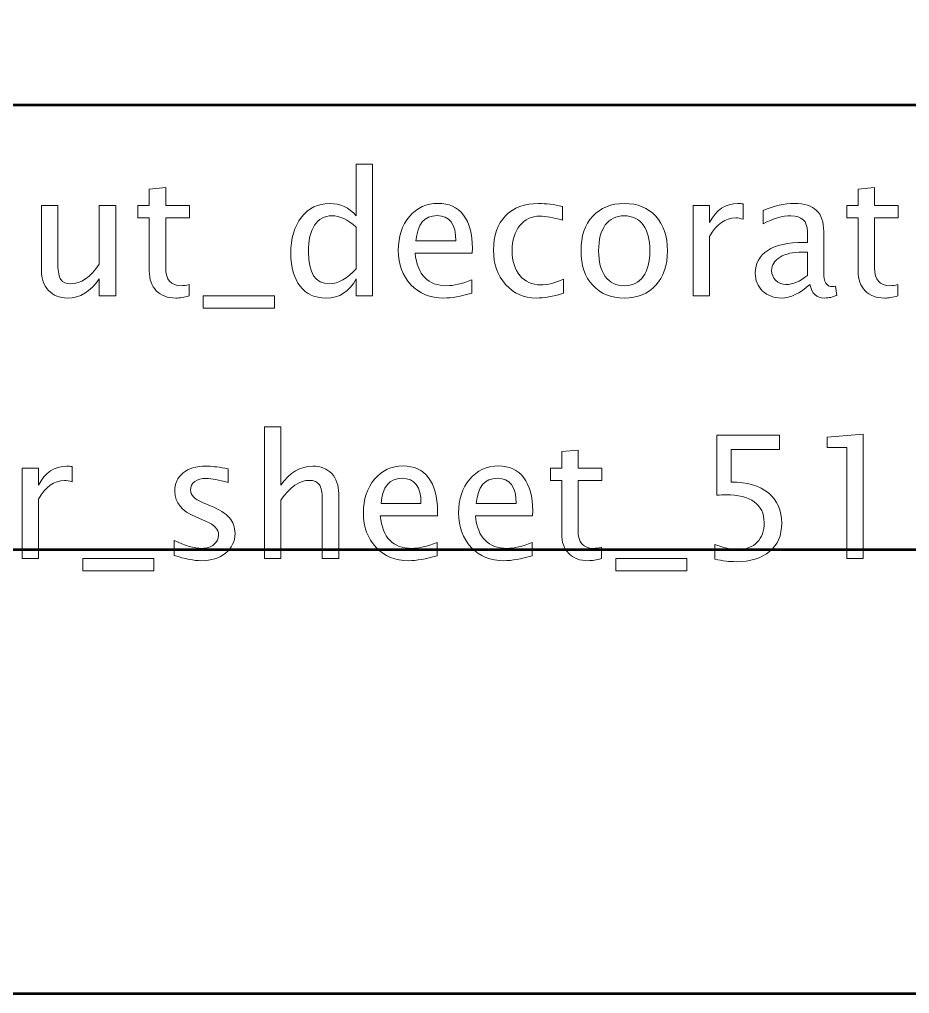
# Model space of a CAD drawing. Header units: centimetres. Extents: x -144 to 123, y -121 to 149.
# Drawn here: x -112.328 to -107.918, y -62.2 to -57.375 of the extents above; entities that cross this region are included whole.
import ezdxf

# ---------------------------------------------------------------- set-up
doc = ezdxf.new("R2010")
doc.units = ezdxf.units.CM
doc.header["$MEASUREMENT"] = 0
doc.layers.add('Layer 1', color=7, linetype='Continuous')

msp = doc.modelspace()

# ---------------------------------------------------------------- linework, layer by layer
at = {"layer": 'Layer 1', "color": 4, "lineweight": 53}
msp.add_lwpolyline([(-130.5, -59.99997), (-79.5, -59.99997), (-79.5, 15.00001), (-130.5, 15.00001), (-130.5, -59.99997)], close=True, dxfattribs=at)
at = {"layer": 'Layer 1', "lineweight": 53}
msp.add_open_spline([(-131.95, -61.7), (-131.95, -61.7), (-131.95, -58.3), (-131.95, -58.3), (-131.95, -58.3), (-131.95, -58.02386), (-131.72614, -57.8), (-131.45, -57.8), (-131.45, -57.8), (-131.45, -57.8), (-78.55, -57.8), (-78.55, -57.8), (-78.55, -57.8), (-78.27386, -57.8), (-78.05, -58.02386), (-78.05, -58.3), (-78.05, -58.3), (-78.05, -58.3), (-78.05, -61.7), (-78.05, -61.7), (-78.05, -61.7), (-78.05, -61.97614), (-78.27386, -62.2), (-78.55, -62.2), (-78.55, -62.2), (-78.55, -62.2), (-131.45, -62.2), (-131.45, -62.2), (-131.45, -62.2), (-131.72614, -62.2), (-131.95, -61.97614), (-131.95, -61.7)], degree=3, knots=[0, 0, 0, 0, 0.1111111, 0.1111111, 0.1111111, 0.1111111, 0.2222222, 0.2222222, 0.2222222, 0.2222222, 0.3333333, 0.3333333, 0.3333333, 0.3333333, 0.4444444, 0.4444444, 0.4444444, 0.4444444, 0.5555556, 0.5555556, 0.5555556, 0.5555556, 0.6666667, 0.6666667, 0.6666667, 0.6666667, 0.7777778, 0.7777778, 0.7777778, 0.7777778, 1, 1, 1, 1], dxfattribs=at)
at = {"layer": 'Layer 1', "color": 5, "lineweight": 9}
for points, knots in [([(-110.65959, -58.74469), (-110.65959, -58.74469), (-110.65959, -58.66045), (-110.65959, -58.66045), (-110.65959, -58.66045), (-110.69275, -58.72338), (-110.7427, -58.75485), (-110.80945, -58.75485), (-110.80945, -58.75485), (-110.86363, -58.75485), (-110.90625, -58.73524), (-110.93729, -58.69587), (-110.93729, -58.69587), (-110.96834, -58.6565), (-110.98386, -58.60273), (-110.98386, -58.53457), (-110.98386, -58.53457), (-110.98386, -58.46007), (-110.96622, -58.4001), (-110.93108, -58.35466), (-110.93108, -58.35466), (-110.89581, -58.30936), (-110.84952, -58.28664), (-110.79209, -58.28664), (-110.79209, -58.28664), (-110.73889, -58.28664), (-110.69458, -58.30696), (-110.65959, -58.34774), (-110.65959, -58.34774), (-110.65959, -58.34774), (-110.65959, -58.09191), (-110.65959, -58.09191), (-110.65959, -58.09191), (-110.65959, -58.09191), (-110.5783, -58.09191), (-110.5783, -58.09191), (-110.5783, -58.09191), (-110.5783, -58.09191), (-110.5783, -58.74469), (-110.5783, -58.74469), (-110.5783, -58.74469), (-110.5783, -58.74469), (-110.65959, -58.74469), (-110.65959, -58.74469)], [0, 0, 0, 0, 0.0833333, 0.0833333, 0.0833333, 0.0833333, 0.1666667, 0.1666667, 0.1666667, 0.1666667, 0.25, 0.25, 0.25, 0.25, 0.3333333, 0.3333333, 0.3333333, 0.3333333, 0.4166667, 0.4166667, 0.4166667, 0.4166667, 0.5, 0.5, 0.5, 0.5, 0.5833333, 0.5833333, 0.5833333, 0.5833333, 0.6666667, 0.6666667, 0.6666667, 0.6666667, 0.75, 0.75, 0.75, 0.75, 0.8333333, 0.8333333, 0.8333333, 0.8333333, 1, 1, 1, 1]), ([(-111.48763, -58.74455), (-111.51275, -58.75146), (-111.53462, -58.75485), (-111.5531, -58.75485), (-111.5531, -58.75485), (-111.59459, -58.75485), (-111.62691, -58.743), (-111.65005, -58.71929), (-111.65005, -58.71929), (-111.67333, -58.69558), (-111.6849, -58.6627), (-111.6849, -58.62051), (-111.6849, -58.62051), (-111.6849, -58.62051), (-111.6849, -58.35692), (-111.6849, -58.35692), (-111.6849, -58.35692), (-111.6849, -58.35692), (-111.74107, -58.35692), (-111.74107, -58.35692), (-111.74107, -58.35692), (-111.74107, -58.35692), (-111.74107, -58.29595), (-111.74107, -58.29595), (-111.74107, -58.29595), (-111.74107, -58.29595), (-111.6849, -58.29595), (-111.6849, -58.29595), (-111.6849, -58.29595), (-111.6849, -58.29595), (-111.6849, -58.21482), (-111.6849, -58.21482), (-111.6849, -58.21482), (-111.6849, -58.21482), (-111.60362, -58.20705), (-111.60362, -58.20705), (-111.60362, -58.20705), (-111.60362, -58.20705), (-111.60362, -58.29595), (-111.60362, -58.29595), (-111.60362, -58.29595), (-111.60362, -58.29595), (-111.48594, -58.29595), (-111.48594, -58.29595), (-111.48594, -58.29595), (-111.48594, -58.29595), (-111.48594, -58.35692), (-111.48594, -58.35692), (-111.48594, -58.35692), (-111.48594, -58.35692), (-111.60362, -58.35692), (-111.60362, -58.35692), (-111.60362, -58.35692), (-111.60362, -58.35692), (-111.60362, -58.60584), (-111.60362, -58.60584), (-111.60362, -58.60584), (-111.60362, -58.66454), (-111.57808, -58.69389), (-111.52714, -58.69389), (-111.52714, -58.69389), (-111.51627, -58.69389), (-111.50315, -58.69206), (-111.48763, -58.68853), (-111.48763, -58.68853), (-111.48763, -58.68853), (-111.48763, -58.74455), (-111.48763, -58.74455)], [0, 0, 0, 0, 0.0555556, 0.0555556, 0.0555556, 0.0555556, 0.1111111, 0.1111111, 0.1111111, 0.1111111, 0.1666667, 0.1666667, 0.1666667, 0.1666667, 0.2222222, 0.2222222, 0.2222222, 0.2222222, 0.2777778, 0.2777778, 0.2777778, 0.2777778, 0.3333333, 0.3333333, 0.3333333, 0.3333333, 0.3888889, 0.3888889, 0.3888889, 0.3888889, 0.4444444, 0.4444444, 0.4444444, 0.4444444, 0.5, 0.5, 0.5, 0.5, 0.5555556, 0.5555556, 0.5555556, 0.5555556, 0.6111111, 0.6111111, 0.6111111, 0.6111111, 0.6666667, 0.6666667, 0.6666667, 0.6666667, 0.7222222, 0.7222222, 0.7222222, 0.7222222, 0.7777778, 0.7777778, 0.7777778, 0.7777778, 0.8333333, 0.8333333, 0.8333333, 0.8333333, 0.8888889, 0.8888889, 0.8888889, 0.8888889, 1, 1, 1, 1]), ([(-107.97535, -58.74455), (-108.00047, -58.75146), (-108.02234, -58.75485), (-108.04082, -58.75485), (-108.04082, -58.75485), (-108.08231, -58.75485), (-108.11463, -58.743), (-108.13777, -58.71929), (-108.13777, -58.71929), (-108.16105, -58.69558), (-108.17262, -58.6627), (-108.17262, -58.62051), (-108.17262, -58.62051), (-108.17262, -58.62051), (-108.17262, -58.35692), (-108.17262, -58.35692), (-108.17262, -58.35692), (-108.17262, -58.35692), (-108.22879, -58.35692), (-108.22879, -58.35692), (-108.22879, -58.35692), (-108.22879, -58.35692), (-108.22879, -58.29595), (-108.22879, -58.29595), (-108.22879, -58.29595), (-108.22879, -58.29595), (-108.17262, -58.29595), (-108.17262, -58.29595), (-108.17262, -58.29595), (-108.17262, -58.29595), (-108.17262, -58.21482), (-108.17262, -58.21482), (-108.17262, -58.21482), (-108.17262, -58.21482), (-108.09134, -58.20705), (-108.09134, -58.20705), (-108.09134, -58.20705), (-108.09134, -58.20705), (-108.09134, -58.29595), (-108.09134, -58.29595), (-108.09134, -58.29595), (-108.09134, -58.29595), (-107.97366, -58.29595), (-107.97366, -58.29595), (-107.97366, -58.29595), (-107.97366, -58.29595), (-107.97366, -58.35692), (-107.97366, -58.35692), (-107.97366, -58.35692), (-107.97366, -58.35692), (-108.09134, -58.35692), (-108.09134, -58.35692), (-108.09134, -58.35692), (-108.09134, -58.35692), (-108.09134, -58.60584), (-108.09134, -58.60584), (-108.09134, -58.60584), (-108.09134, -58.66454), (-108.0658, -58.69389), (-108.01486, -58.69389), (-108.01486, -58.69389), (-108.00399, -58.69389), (-107.99087, -58.69206), (-107.97535, -58.68853), (-107.97535, -58.68853), (-107.97535, -58.68853), (-107.97535, -58.74455), (-107.97535, -58.74455)], [0, 0, 0, 0, 0.0555556, 0.0555556, 0.0555556, 0.0555556, 0.1111111, 0.1111111, 0.1111111, 0.1111111, 0.1666667, 0.1666667, 0.1666667, 0.1666667, 0.2222222, 0.2222222, 0.2222222, 0.2222222, 0.2777778, 0.2777778, 0.2777778, 0.2777778, 0.3333333, 0.3333333, 0.3333333, 0.3333333, 0.3888889, 0.3888889, 0.3888889, 0.3888889, 0.4444444, 0.4444444, 0.4444444, 0.4444444, 0.5, 0.5, 0.5, 0.5, 0.5555556, 0.5555556, 0.5555556, 0.5555556, 0.6111111, 0.6111111, 0.6111111, 0.6111111, 0.6666667, 0.6666667, 0.6666667, 0.6666667, 0.7222222, 0.7222222, 0.7222222, 0.7222222, 0.7777778, 0.7777778, 0.7777778, 0.7777778, 0.8333333, 0.8333333, 0.8333333, 0.8333333, 0.8888889, 0.8888889, 0.8888889, 0.8888889, 1, 1, 1, 1]), ([(-110.08611, -58.7303), (-110.14072, -58.74667), (-110.18742, -58.75485), (-110.22637, -58.75485), (-110.22637, -58.75485), (-110.29283, -58.75485), (-110.34688, -58.73284), (-110.38851, -58.68895), (-110.38851, -58.68895), (-110.43014, -58.64507), (-110.45102, -58.5882), (-110.45102, -58.51821), (-110.45102, -58.51821), (-110.45102, -58.45033), (-110.43268, -58.39459), (-110.39585, -58.35099), (-110.39585, -58.35099), (-110.35902, -58.30753), (-110.31188, -58.28579), (-110.25445, -58.28579), (-110.25445, -58.28579), (-110.20012, -58.28579), (-110.15807, -58.30513), (-110.12844, -58.34379), (-110.12844, -58.34379), (-110.09881, -58.38246), (-110.08399, -58.43721), (-110.08399, -58.50819), (-110.08399, -58.50819), (-110.08399, -58.50819), (-110.08441, -58.53302), (-110.08441, -58.53302), (-110.08441, -58.53302), (-110.08441, -58.53302), (-110.36805, -58.53302), (-110.36805, -58.53302), (-110.36805, -58.53302), (-110.35619, -58.64027), (-110.30384, -58.69389), (-110.21113, -58.69389), (-110.21113, -58.69389), (-110.17712, -58.69389), (-110.13549, -58.68429), (-110.08611, -58.6651), (-110.08611, -58.6651), (-110.08611, -58.6651), (-110.08611, -58.7303), (-110.08611, -58.7303)], [0, 0, 0, 0, 0.0769231, 0.0769231, 0.0769231, 0.0769231, 0.1538462, 0.1538462, 0.1538462, 0.1538462, 0.2307692, 0.2307692, 0.2307692, 0.2307692, 0.3076923, 0.3076923, 0.3076923, 0.3076923, 0.3846154, 0.3846154, 0.3846154, 0.3846154, 0.4615385, 0.4615385, 0.4615385, 0.4615385, 0.5384615, 0.5384615, 0.5384615, 0.5384615, 0.6153846, 0.6153846, 0.6153846, 0.6153846, 0.6923077, 0.6923077, 0.6923077, 0.6923077, 0.7692308, 0.7692308, 0.7692308, 0.7692308, 0.8461538, 0.8461538, 0.8461538, 0.8461538, 1, 1, 1, 1]), ([(-111.9327, -58.74469), (-111.9327, -58.74469), (-111.9327, -58.66031), (-111.9327, -58.66031), (-111.9327, -58.66031), (-111.97602, -58.72338), (-112.02865, -58.75485), (-112.09046, -58.75485), (-112.09046, -58.75485), (-112.12969, -58.75485), (-112.16087, -58.74257), (-112.18402, -58.71788), (-112.18402, -58.71788), (-112.2073, -58.69318), (-112.21887, -58.66002), (-112.21887, -58.61811), (-112.21887, -58.61811), (-112.21887, -58.61811), (-112.21887, -58.29595), (-112.21887, -58.29595), (-112.21887, -58.29595), (-112.21887, -58.29595), (-112.13759, -58.29595), (-112.13759, -58.29595), (-112.13759, -58.29595), (-112.13759, -58.29595), (-112.13759, -58.59158), (-112.13759, -58.59158), (-112.13759, -58.59158), (-112.13759, -58.62531), (-112.13265, -58.64916), (-112.12291, -58.66327), (-112.12291, -58.66327), (-112.11304, -58.67752), (-112.09667, -58.68458), (-112.07367, -58.68458), (-112.07367, -58.68458), (-112.02399, -58.68458), (-111.97686, -58.65198), (-111.9327, -58.58664), (-111.9327, -58.58664), (-111.9327, -58.58664), (-111.9327, -58.29595), (-111.9327, -58.29595), (-111.9327, -58.29595), (-111.9327, -58.29595), (-111.85141, -58.29595), (-111.85141, -58.29595), (-111.85141, -58.29595), (-111.85141, -58.29595), (-111.85141, -58.74469), (-111.85141, -58.74469), (-111.85141, -58.74469), (-111.85141, -58.74469), (-111.9327, -58.74469), (-111.9327, -58.74469)], [0, 0, 0, 0, 0.0666667, 0.0666667, 0.0666667, 0.0666667, 0.1333333, 0.1333333, 0.1333333, 0.1333333, 0.2, 0.2, 0.2, 0.2, 0.2666667, 0.2666667, 0.2666667, 0.2666667, 0.3333333, 0.3333333, 0.3333333, 0.3333333, 0.4, 0.4, 0.4, 0.4, 0.4666667, 0.4666667, 0.4666667, 0.4666667, 0.5333333, 0.5333333, 0.5333333, 0.5333333, 0.6, 0.6, 0.6, 0.6, 0.6666667, 0.6666667, 0.6666667, 0.6666667, 0.7333333, 0.7333333, 0.7333333, 0.7333333, 0.8, 0.8, 0.8, 0.8, 0.8666667, 0.8666667, 0.8666667, 0.8666667, 1, 1, 1, 1]), ([(-109.63215, -58.73114), (-109.68478, -58.74695), (-109.73022, -58.75485), (-109.76846, -58.75485), (-109.76846, -58.75485), (-109.82914, -58.75485), (-109.87937, -58.73241), (-109.91931, -58.68768), (-109.91931, -58.68768), (-109.95924, -58.64281), (-109.97928, -58.58622), (-109.97928, -58.51806), (-109.97928, -58.51806), (-109.97928, -58.44525), (-109.95952, -58.38838), (-109.92001, -58.34774), (-109.92001, -58.34774), (-109.8805, -58.30696), (-109.82533, -58.28664), (-109.75449, -58.28664), (-109.75449, -58.28664), (-109.71963, -58.28664), (-109.68041, -58.29144), (-109.63723, -58.30103), (-109.63723, -58.30103), (-109.63723, -58.30103), (-109.63723, -58.36962), (-109.63723, -58.36962), (-109.63723, -58.36962), (-109.68309, -58.35607), (-109.72048, -58.3493), (-109.74927, -58.3493), (-109.74927, -58.3493), (-109.79104, -58.3493), (-109.82448, -58.36496), (-109.84946, -58.39614), (-109.84946, -58.39614), (-109.87443, -58.42733), (-109.88699, -58.46896), (-109.88699, -58.52089), (-109.88699, -58.52089), (-109.88699, -58.57126), (-109.87401, -58.6119), (-109.84819, -58.64309), (-109.84819, -58.64309), (-109.82236, -58.67413), (-109.78864, -58.68966), (-109.74673, -58.68966), (-109.74673, -58.68966), (-109.70962, -58.68966), (-109.67152, -58.68006), (-109.63215, -58.66087), (-109.63215, -58.66087), (-109.63215, -58.66087), (-109.63215, -58.73114), (-109.63215, -58.73114)], [0, 0, 0, 0, 0.0666667, 0.0666667, 0.0666667, 0.0666667, 0.1333333, 0.1333333, 0.1333333, 0.1333333, 0.2, 0.2, 0.2, 0.2, 0.2666667, 0.2666667, 0.2666667, 0.2666667, 0.3333333, 0.3333333, 0.3333333, 0.3333333, 0.4, 0.4, 0.4, 0.4, 0.4666667, 0.4666667, 0.4666667, 0.4666667, 0.5333333, 0.5333333, 0.5333333, 0.5333333, 0.6, 0.6, 0.6, 0.6, 0.6666667, 0.6666667, 0.6666667, 0.6666667, 0.7333333, 0.7333333, 0.7333333, 0.7333333, 0.8, 0.8, 0.8, 0.8, 0.8666667, 0.8666667, 0.8666667, 0.8666667, 1, 1, 1, 1]), ([(-109.33143, -58.75485), (-109.39733, -58.75485), (-109.44954, -58.73382), (-109.48793, -58.69177), (-109.48793, -58.69177), (-109.52645, -58.64972), (-109.54564, -58.59257), (-109.54564, -58.52046), (-109.54564, -58.52046), (-109.54564, -58.4485), (-109.52645, -58.39149), (-109.48793, -58.34958), (-109.48793, -58.34958), (-109.44954, -58.30767), (-109.39733, -58.28664), (-109.33143, -58.28664), (-109.33143, -58.28664), (-109.26553, -58.28664), (-109.21332, -58.30767), (-109.17494, -58.34958), (-109.17494, -58.34958), (-109.13642, -58.39149), (-109.11722, -58.4485), (-109.11722, -58.52046), (-109.11722, -58.52046), (-109.11722, -58.59257), (-109.13642, -58.64972), (-109.17494, -58.69177), (-109.17494, -58.69177), (-109.21332, -58.73382), (-109.26553, -58.75485), (-109.33143, -58.75485)], [0, 0, 0, 0, 0.1111111, 0.1111111, 0.1111111, 0.1111111, 0.2222222, 0.2222222, 0.2222222, 0.2222222, 0.3333333, 0.3333333, 0.3333333, 0.3333333, 0.4444444, 0.4444444, 0.4444444, 0.4444444, 0.5555556, 0.5555556, 0.5555556, 0.5555556, 0.6666667, 0.6666667, 0.6666667, 0.6666667, 0.7777778, 0.7777778, 0.7777778, 0.7777778, 1, 1, 1, 1]), ([(-108.98994, -58.74469), (-108.98994, -58.74469), (-108.98994, -58.29595), (-108.98994, -58.29595), (-108.98994, -58.29595), (-108.98994, -58.29595), (-108.90866, -58.29595), (-108.90866, -58.29595), (-108.90866, -58.29595), (-108.90866, -58.29595), (-108.90866, -58.38076), (-108.90866, -58.38076), (-108.90866, -58.38076), (-108.87634, -58.31797), (-108.8295, -58.28664), (-108.76797, -58.28664), (-108.76797, -58.28664), (-108.75965, -58.28664), (-108.7509, -58.28735), (-108.74187, -58.28876), (-108.74187, -58.28876), (-108.74187, -58.28876), (-108.74187, -58.36482), (-108.74187, -58.36482), (-108.74187, -58.36482), (-108.75598, -58.36016), (-108.76839, -58.35776), (-108.77912, -58.35776), (-108.77912, -58.35776), (-108.83077, -58.35776), (-108.87395, -58.38824), (-108.90866, -58.44934), (-108.90866, -58.44934), (-108.90866, -58.44934), (-108.90866, -58.74469), (-108.90866, -58.74469), (-108.90866, -58.74469), (-108.90866, -58.74469), (-108.98994, -58.74469), (-108.98994, -58.74469)], [0, 0, 0, 0, 0.0909091, 0.0909091, 0.0909091, 0.0909091, 0.1818182, 0.1818182, 0.1818182, 0.1818182, 0.2727273, 0.2727273, 0.2727273, 0.2727273, 0.3636364, 0.3636364, 0.3636364, 0.3636364, 0.4545455, 0.4545455, 0.4545455, 0.4545455, 0.5454545, 0.5454545, 0.5454545, 0.5454545, 0.6363636, 0.6363636, 0.6363636, 0.6363636, 0.7272727, 0.7272727, 0.7272727, 0.7272727, 0.8181818, 0.8181818, 0.8181818, 0.8181818, 1, 1, 1, 1]), ([(-108.41223, -58.68754), (-108.46105, -58.73241), (-108.50804, -58.75485), (-108.5532, -58.75485), (-108.5532, -58.75485), (-108.59031, -58.75485), (-108.62121, -58.74328), (-108.64563, -58.72), (-108.64563, -58.72), (-108.67018, -58.69671), (-108.68246, -58.66736), (-108.68246, -58.63194), (-108.68246, -58.63194), (-108.68246, -58.58298), (-108.66185, -58.5453), (-108.62065, -58.51905), (-108.62065, -58.51905), (-108.57944, -58.49281), (-108.52032, -58.47968), (-108.44327, -58.47968), (-108.44327, -58.47968), (-108.44327, -58.47968), (-108.42422, -58.47968), (-108.42422, -58.47968), (-108.42422, -58.47968), (-108.42422, -58.47968), (-108.42422, -58.42564), (-108.42422, -58.42564), (-108.42422, -58.42564), (-108.42422, -58.37357), (-108.45132, -58.3476), (-108.50564, -58.3476), (-108.50564, -58.3476), (-108.54769, -58.3476), (-108.5937, -58.36087), (-108.64351, -58.3874), (-108.64351, -58.3874), (-108.64351, -58.3874), (-108.64351, -58.32051), (-108.64351, -58.32051), (-108.64351, -58.32051), (-108.58876, -58.29793), (-108.53711, -58.28664), (-108.48871, -58.28664), (-108.48871, -58.28664), (-108.4389, -58.28664), (-108.40207, -58.29793), (-108.3785, -58.32065), (-108.3785, -58.32065), (-108.3548, -58.34337), (-108.34294, -58.37836), (-108.34294, -58.42564), (-108.34294, -58.42564), (-108.34294, -58.42564), (-108.34294, -58.62841), (-108.34294, -58.62841), (-108.34294, -58.62841), (-108.34294, -58.67484), (-108.32869, -58.69812), (-108.30004, -58.69812), (-108.30004, -58.69812), (-108.29652, -58.69812), (-108.29129, -58.69756), (-108.28438, -58.69643), (-108.28438, -58.69643), (-108.28438, -58.69643), (-108.27859, -58.74159), (-108.27859, -58.74159), (-108.27859, -58.74159), (-108.29708, -58.75048), (-108.3174, -58.75485), (-108.3397, -58.75485), (-108.3397, -58.75485), (-108.37766, -58.75485), (-108.40179, -58.73241), (-108.41223, -58.68754)], [0, 0, 0, 0, 0.05, 0.05, 0.05, 0.05, 0.1, 0.1, 0.1, 0.1, 0.15, 0.15, 0.15, 0.15, 0.2, 0.2, 0.2, 0.2, 0.25, 0.25, 0.25, 0.25, 0.3, 0.3, 0.3, 0.3, 0.35, 0.35, 0.35, 0.35, 0.4, 0.4, 0.4, 0.4, 0.45, 0.45, 0.45, 0.45, 0.5, 0.5, 0.5, 0.5, 0.55, 0.55, 0.55, 0.55, 0.6, 0.6, 0.6, 0.6, 0.65, 0.65, 0.65, 0.65, 0.7, 0.7, 0.7, 0.7, 0.75, 0.75, 0.75, 0.75, 0.8, 0.8, 0.8, 0.8, 0.85, 0.85, 0.85, 0.85, 0.9, 0.9, 0.9, 0.9, 1, 1, 1, 1]), ([(-110.65959, -58.40334), (-110.70178, -58.36623), (-110.74171, -58.3476), (-110.77953, -58.3476), (-110.77953, -58.3476), (-110.81678, -58.3476), (-110.84557, -58.36312), (-110.86603, -58.39431), (-110.86603, -58.39431), (-110.88649, -58.42535), (-110.89665, -58.46938), (-110.89665, -58.52639), (-110.89665, -58.52639), (-110.89665, -58.63124), (-110.86194, -58.68373), (-110.79237, -58.68373), (-110.79237, -58.68373), (-110.74722, -58.68373), (-110.70291, -58.65904), (-110.65959, -58.60979), (-110.65959, -58.60979), (-110.65959, -58.60979), (-110.65959, -58.40334), (-110.65959, -58.40334)], [0, 0, 0, 0, 0.1428571, 0.1428571, 0.1428571, 0.1428571, 0.2857143, 0.2857143, 0.2857143, 0.2857143, 0.4285714, 0.4285714, 0.4285714, 0.4285714, 0.5714286, 0.5714286, 0.5714286, 0.5714286, 0.7142857, 0.7142857, 0.7142857, 0.7142857, 1, 1, 1, 1]), ([(-110.36381, -58.47206), (-110.36381, -58.47206), (-110.16569, -58.47206), (-110.16569, -58.47206), (-110.16569, -58.47206), (-110.16569, -58.38852), (-110.19688, -58.34676), (-110.25911, -58.34676), (-110.25911, -58.34676), (-110.32176, -58.34676), (-110.35662, -58.38852), (-110.36381, -58.47206)], [0, 0, 0, 0, 0.25, 0.25, 0.25, 0.25, 0.5, 0.5, 0.5, 0.5, 1, 1, 1, 1]), ([(-109.33157, -58.69389), (-109.29136, -58.69389), (-109.26003, -58.67879), (-109.23773, -58.64845), (-109.23773, -58.64845), (-109.21558, -58.61825), (-109.20443, -58.5755), (-109.20443, -58.52046), (-109.20443, -58.52046), (-109.20443, -58.46557), (-109.21558, -58.42296), (-109.23773, -58.39276), (-109.23773, -58.39276), (-109.26003, -58.3627), (-109.29136, -58.3476), (-109.33157, -58.3476), (-109.33157, -58.3476), (-109.37193, -58.3476), (-109.40326, -58.3627), (-109.42527, -58.39276), (-109.42527, -58.39276), (-109.44743, -58.42296), (-109.45843, -58.46557), (-109.45843, -58.52046), (-109.45843, -58.52046), (-109.45843, -58.5755), (-109.44743, -58.61825), (-109.42527, -58.64845), (-109.42527, -58.64845), (-109.40326, -58.67879), (-109.37193, -58.69389), (-109.33157, -58.69389)], [0, 0, 0, 0, 0.1111111, 0.1111111, 0.1111111, 0.1111111, 0.2222222, 0.2222222, 0.2222222, 0.2222222, 0.3333333, 0.3333333, 0.3333333, 0.3333333, 0.4444444, 0.4444444, 0.4444444, 0.4444444, 0.5555556, 0.5555556, 0.5555556, 0.5555556, 0.6666667, 0.6666667, 0.6666667, 0.6666667, 0.7777778, 0.7777778, 0.7777778, 0.7777778, 1, 1, 1, 1]), ([(-108.42422, -58.64323), (-108.42422, -58.64323), (-108.42422, -58.52794), (-108.42422, -58.52794), (-108.42422, -58.52794), (-108.42422, -58.52794), (-108.45033, -58.5271), (-108.45033, -58.5271), (-108.45033, -58.5271), (-108.49548, -58.5271), (-108.53189, -58.53542), (-108.55969, -58.55207), (-108.55969, -58.55207), (-108.58735, -58.56886), (-108.60118, -58.59102), (-108.60118, -58.61868), (-108.60118, -58.61868), (-108.60118, -58.63801), (-108.59426, -58.65438), (-108.58057, -58.66778), (-108.58057, -58.66778), (-108.56674, -58.68119), (-108.54995, -58.68796), (-108.53006, -58.68796), (-108.53006, -58.68796), (-108.49619, -58.68796), (-108.46091, -58.67301), (-108.42422, -58.64323)], [0, 0, 0, 0, 0.125, 0.125, 0.125, 0.125, 0.25, 0.25, 0.25, 0.25, 0.375, 0.375, 0.375, 0.375, 0.5, 0.5, 0.5, 0.5, 0.625, 0.625, 0.625, 0.625, 0.75, 0.75, 0.75, 0.75, 1, 1, 1, 1]), ([(-111.41736, -58.80565), (-111.41736, -58.80565), (-111.41736, -58.74469), (-111.41736, -58.74469), (-111.41736, -58.74469), (-111.41736, -58.74469), (-111.06515, -58.74469), (-111.06515, -58.74469), (-111.06515, -58.74469), (-111.06515, -58.74469), (-111.06515, -58.80565), (-111.06515, -58.80565), (-111.06515, -58.80565), (-111.06515, -58.80565), (-111.41736, -58.80565), (-111.41736, -58.80565)], [0, 0, 0, 0, 0.2, 0.2, 0.2, 0.2, 0.4, 0.4, 0.4, 0.4, 0.6, 0.6, 0.6, 0.6, 1, 1, 1, 1]), ([(-111.1139, -60.04573), (-111.1139, -60.04573), (-111.1139, -59.39295), (-111.1139, -59.39295), (-111.1139, -59.39295), (-111.1139, -59.39295), (-111.03262, -59.39295), (-111.03262, -59.39295), (-111.03262, -59.39295), (-111.03262, -59.39295), (-111.03262, -59.6818), (-111.03262, -59.6818), (-111.03262, -59.6818), (-110.98958, -59.61901), (-110.9368, -59.58768), (-110.87443, -59.58768), (-110.87443, -59.58768), (-110.8352, -59.58768), (-110.80402, -59.59996), (-110.78102, -59.62465), (-110.78102, -59.62465), (-110.75802, -59.64921), (-110.74644, -59.68237), (-110.74644, -59.72385), (-110.74644, -59.72385), (-110.74644, -59.72385), (-110.74644, -60.04573), (-110.74644, -60.04573), (-110.74644, -60.04573), (-110.74644, -60.04573), (-110.82773, -60.04573), (-110.82773, -60.04573), (-110.82773, -60.04573), (-110.82773, -60.04573), (-110.82773, -59.75038), (-110.82773, -59.75038), (-110.82773, -59.75038), (-110.82773, -59.71708), (-110.83266, -59.69337), (-110.8424, -59.67926), (-110.8424, -59.67926), (-110.85228, -59.66501), (-110.86851, -59.65796), (-110.89123, -59.65796), (-110.89123, -59.65796), (-110.94118, -59.65796), (-110.98831, -59.69055), (-111.03262, -59.75575), (-111.03262, -59.75575), (-111.03262, -59.75575), (-111.03262, -60.04573), (-111.03262, -60.04573), (-111.03262, -60.04573), (-111.03262, -60.04573), (-111.1139, -60.04573), (-111.1139, -60.04573)], [0, 0, 0, 0, 0.0666667, 0.0666667, 0.0666667, 0.0666667, 0.1333333, 0.1333333, 0.1333333, 0.1333333, 0.2, 0.2, 0.2, 0.2, 0.2666667, 0.2666667, 0.2666667, 0.2666667, 0.3333333, 0.3333333, 0.3333333, 0.3333333, 0.4, 0.4, 0.4, 0.4, 0.4666667, 0.4666667, 0.4666667, 0.4666667, 0.5333333, 0.5333333, 0.5333333, 0.5333333, 0.6, 0.6, 0.6, 0.6, 0.6666667, 0.6666667, 0.6666667, 0.6666667, 0.7333333, 0.7333333, 0.7333333, 0.7333333, 0.8, 0.8, 0.8, 0.8, 0.8666667, 0.8666667, 0.8666667, 0.8666667, 1, 1, 1, 1]), ([(-108.88292, -60.04827), (-108.88292, -60.04827), (-108.88292, -59.97546), (-108.88292, -59.97546), (-108.88292, -59.97546), (-108.84242, -59.99183), (-108.80403, -60.00001), (-108.76735, -60.00001), (-108.76735, -60.00001), (-108.72727, -60.00001), (-108.69566, -59.98816), (-108.67266, -59.96445), (-108.67266, -59.96445), (-108.64966, -59.94074), (-108.63823, -59.90815), (-108.63823, -59.86666), (-108.63823, -59.86666), (-108.63823, -59.82207), (-108.65446, -59.78792), (-108.68691, -59.76435), (-108.68691, -59.76435), (-108.71937, -59.74079), (-108.76636, -59.72908), (-108.82774, -59.72908), (-108.82774, -59.72908), (-108.84199, -59.72908), (-108.85709, -59.73006), (-108.87276, -59.73204), (-108.87276, -59.73204), (-108.87276, -59.73204), (-108.87276, -59.43359), (-108.87276, -59.43359), (-108.87276, -59.43359), (-108.87276, -59.43359), (-108.56287, -59.43359), (-108.56287, -59.43359), (-108.56287, -59.43359), (-108.56287, -59.43359), (-108.56287, -59.50471), (-108.56287, -59.50471), (-108.56287, -59.50471), (-108.56287, -59.50471), (-108.80164, -59.50471), (-108.80164, -59.50471), (-108.80164, -59.50471), (-108.80164, -59.50471), (-108.80164, -59.66642), (-108.80164, -59.66642), (-108.80164, -59.66642), (-108.7229, -59.66642), (-108.66151, -59.68448), (-108.61734, -59.72061), (-108.61734, -59.72061), (-108.57318, -59.75659), (-108.55102, -59.80655), (-108.55102, -59.87047), (-108.55102, -59.87047), (-108.55102, -59.93002), (-108.57106, -59.97659), (-108.61114, -60.01031), (-108.61114, -60.01031), (-108.65121, -60.04404), (-108.70653, -60.06097), (-108.77708, -60.06097), (-108.77708, -60.06097), (-108.80855, -60.06097), (-108.84383, -60.05674), (-108.88292, -60.04827)], [0, 0, 0, 0, 0.0555556, 0.0555556, 0.0555556, 0.0555556, 0.1111111, 0.1111111, 0.1111111, 0.1111111, 0.1666667, 0.1666667, 0.1666667, 0.1666667, 0.2222222, 0.2222222, 0.2222222, 0.2222222, 0.2777778, 0.2777778, 0.2777778, 0.2777778, 0.3333333, 0.3333333, 0.3333333, 0.3333333, 0.3888889, 0.3888889, 0.3888889, 0.3888889, 0.4444444, 0.4444444, 0.4444444, 0.4444444, 0.5, 0.5, 0.5, 0.5, 0.5555556, 0.5555556, 0.5555556, 0.5555556, 0.6111111, 0.6111111, 0.6111111, 0.6111111, 0.6666667, 0.6666667, 0.6666667, 0.6666667, 0.7222222, 0.7222222, 0.7222222, 0.7222222, 0.7777778, 0.7777778, 0.7777778, 0.7777778, 0.8333333, 0.8333333, 0.8333333, 0.8333333, 0.8888889, 0.8888889, 0.8888889, 0.8888889, 1, 1, 1, 1]), ([(-108.229, -60.04573), (-108.229, -60.04573), (-108.229, -59.49455), (-108.229, -59.49455), (-108.229, -59.49455), (-108.229, -59.49455), (-108.32637, -59.49455), (-108.32637, -59.49455), (-108.32637, -59.49455), (-108.32637, -59.49455), (-108.32637, -59.44375), (-108.32637, -59.44375), (-108.32637, -59.44375), (-108.32637, -59.44375), (-108.14772, -59.42851), (-108.14772, -59.42851), (-108.14772, -59.42851), (-108.14772, -59.42851), (-108.14772, -60.04573), (-108.14772, -60.04573), (-108.14772, -60.04573), (-108.14772, -60.04573), (-108.229, -60.04573), (-108.229, -60.04573)], [0, 0, 0, 0, 0.1428571, 0.1428571, 0.1428571, 0.1428571, 0.2857143, 0.2857143, 0.2857143, 0.2857143, 0.4285714, 0.4285714, 0.4285714, 0.4285714, 0.5714286, 0.5714286, 0.5714286, 0.5714286, 0.7142857, 0.7142857, 0.7142857, 0.7142857, 1, 1, 1, 1]), ([(-109.44426, -60.04559), (-109.46938, -60.0525), (-109.49125, -60.05589), (-109.50973, -60.05589), (-109.50973, -60.05589), (-109.55122, -60.05589), (-109.58354, -60.04404), (-109.60668, -60.02033), (-109.60668, -60.02033), (-109.62996, -59.99662), (-109.64153, -59.96374), (-109.64153, -59.92155), (-109.64153, -59.92155), (-109.64153, -59.92155), (-109.64153, -59.65796), (-109.64153, -59.65796), (-109.64153, -59.65796), (-109.64153, -59.65796), (-109.6977, -59.65796), (-109.6977, -59.65796), (-109.6977, -59.65796), (-109.6977, -59.65796), (-109.6977, -59.59699), (-109.6977, -59.59699), (-109.6977, -59.59699), (-109.6977, -59.59699), (-109.64153, -59.59699), (-109.64153, -59.59699), (-109.64153, -59.59699), (-109.64153, -59.59699), (-109.64153, -59.51586), (-109.64153, -59.51586), (-109.64153, -59.51586), (-109.64153, -59.51586), (-109.56025, -59.50809), (-109.56025, -59.50809), (-109.56025, -59.50809), (-109.56025, -59.50809), (-109.56025, -59.59699), (-109.56025, -59.59699), (-109.56025, -59.59699), (-109.56025, -59.59699), (-109.44257, -59.59699), (-109.44257, -59.59699), (-109.44257, -59.59699), (-109.44257, -59.59699), (-109.44257, -59.65796), (-109.44257, -59.65796), (-109.44257, -59.65796), (-109.44257, -59.65796), (-109.56025, -59.65796), (-109.56025, -59.65796), (-109.56025, -59.65796), (-109.56025, -59.65796), (-109.56025, -59.90688), (-109.56025, -59.90688), (-109.56025, -59.90688), (-109.56025, -59.96558), (-109.53471, -59.99493), (-109.48377, -59.99493), (-109.48377, -59.99493), (-109.4729, -59.99493), (-109.45978, -59.9931), (-109.44426, -59.98957), (-109.44426, -59.98957), (-109.44426, -59.98957), (-109.44426, -60.04559), (-109.44426, -60.04559)], [0, 0, 0, 0, 0.0555556, 0.0555556, 0.0555556, 0.0555556, 0.1111111, 0.1111111, 0.1111111, 0.1111111, 0.1666667, 0.1666667, 0.1666667, 0.1666667, 0.2222222, 0.2222222, 0.2222222, 0.2222222, 0.2777778, 0.2777778, 0.2777778, 0.2777778, 0.3333333, 0.3333333, 0.3333333, 0.3333333, 0.3888889, 0.3888889, 0.3888889, 0.3888889, 0.4444444, 0.4444444, 0.4444444, 0.4444444, 0.5, 0.5, 0.5, 0.5, 0.5555556, 0.5555556, 0.5555556, 0.5555556, 0.6111111, 0.6111111, 0.6111111, 0.6111111, 0.6666667, 0.6666667, 0.6666667, 0.6666667, 0.7222222, 0.7222222, 0.7222222, 0.7222222, 0.7777778, 0.7777778, 0.7777778, 0.7777778, 0.8333333, 0.8333333, 0.8333333, 0.8333333, 0.8888889, 0.8888889, 0.8888889, 0.8888889, 1, 1, 1, 1]), ([(-112.31533, -60.04573), (-112.31533, -60.04573), (-112.31533, -59.59699), (-112.31533, -59.59699), (-112.31533, -59.59699), (-112.31533, -59.59699), (-112.23405, -59.59699), (-112.23405, -59.59699), (-112.23405, -59.59699), (-112.23405, -59.59699), (-112.23405, -59.6818), (-112.23405, -59.6818), (-112.23405, -59.6818), (-112.20173, -59.61901), (-112.15489, -59.58768), (-112.09336, -59.58768), (-112.09336, -59.58768), (-112.08504, -59.58768), (-112.07629, -59.58839), (-112.06726, -59.5898), (-112.06726, -59.5898), (-112.06726, -59.5898), (-112.06726, -59.66586), (-112.06726, -59.66586), (-112.06726, -59.66586), (-112.08137, -59.6612), (-112.09378, -59.6588), (-112.10451, -59.6588), (-112.10451, -59.6588), (-112.15616, -59.6588), (-112.19934, -59.68928), (-112.23405, -59.75038), (-112.23405, -59.75038), (-112.23405, -59.75038), (-112.23405, -60.04573), (-112.23405, -60.04573), (-112.23405, -60.04573), (-112.23405, -60.04573), (-112.31533, -60.04573), (-112.31533, -60.04573)], [0, 0, 0, 0, 0.0909091, 0.0909091, 0.0909091, 0.0909091, 0.1818182, 0.1818182, 0.1818182, 0.1818182, 0.2727273, 0.2727273, 0.2727273, 0.2727273, 0.3636364, 0.3636364, 0.3636364, 0.3636364, 0.4545455, 0.4545455, 0.4545455, 0.4545455, 0.5454545, 0.5454545, 0.5454545, 0.5454545, 0.6363636, 0.6363636, 0.6363636, 0.6363636, 0.7272727, 0.7272727, 0.7272727, 0.7272727, 0.8181818, 0.8181818, 0.8181818, 0.8181818, 1, 1, 1, 1]), ([(-111.56165, -60.02964), (-111.56165, -60.02964), (-111.56165, -59.95514), (-111.56165, -59.95514), (-111.56165, -59.95514), (-111.50845, -59.98167), (-111.4623, -59.99493), (-111.42293, -59.99493), (-111.42293, -59.99493), (-111.39951, -59.99493), (-111.38004, -59.98858), (-111.36465, -59.97588), (-111.36465, -59.97588), (-111.34927, -59.96332), (-111.34151, -59.94752), (-111.34151, -59.92847), (-111.34151, -59.92847), (-111.34151, -59.90067), (-111.3631, -59.87767), (-111.40628, -59.85946), (-111.40628, -59.85946), (-111.40628, -59.85946), (-111.45384, -59.83928), (-111.45384, -59.83928), (-111.45384, -59.83928), (-111.52397, -59.81021), (-111.55911, -59.76816), (-111.55911, -59.71355), (-111.55911, -59.71355), (-111.55911, -59.67447), (-111.54528, -59.6437), (-111.51762, -59.62127), (-111.51762, -59.62127), (-111.48996, -59.59883), (-111.452, -59.58768), (-111.40388, -59.58768), (-111.40388, -59.58768), (-111.37891, -59.58768), (-111.34786, -59.59107), (-111.31103, -59.59798), (-111.31103, -59.59798), (-111.31103, -59.59798), (-111.2941, -59.60123), (-111.2941, -59.60123), (-111.2941, -59.60123), (-111.2941, -59.60123), (-111.2941, -59.66896), (-111.2941, -59.66896), (-111.2941, -59.66896), (-111.3394, -59.65542), (-111.37552, -59.64864), (-111.40247, -59.64864), (-111.40247, -59.64864), (-111.42618, -59.64864), (-111.44495, -59.65386), (-111.4592, -59.66416), (-111.4592, -59.66416), (-111.47331, -59.67447), (-111.48037, -59.68829), (-111.48037, -59.70565), (-111.48037, -59.70565), (-111.48037, -59.73006), (-111.46061, -59.75081), (-111.42096, -59.7676), (-111.42096, -59.7676), (-111.42096, -59.7676), (-111.38187, -59.78411), (-111.38187, -59.78411), (-111.38187, -59.78411), (-111.33756, -59.80274), (-111.30623, -59.82249), (-111.28789, -59.84323), (-111.28789, -59.84323), (-111.2694, -59.86398), (-111.26023, -59.88994), (-111.26023, -59.92099), (-111.26023, -59.92099), (-111.26023, -59.96036), (-111.27575, -59.99267), (-111.30694, -60.01793), (-111.30694, -60.01793), (-111.33798, -60.04319), (-111.37778, -60.05589), (-111.42618, -60.05589), (-111.42618, -60.05589), (-111.46343, -60.05589), (-111.50845, -60.04714), (-111.56165, -60.02964)], [0, 0, 0, 0, 0.0434783, 0.0434783, 0.0434783, 0.0434783, 0.0869565, 0.0869565, 0.0869565, 0.0869565, 0.1304348, 0.1304348, 0.1304348, 0.1304348, 0.173913, 0.173913, 0.173913, 0.173913, 0.2173913, 0.2173913, 0.2173913, 0.2173913, 0.2608696, 0.2608696, 0.2608696, 0.2608696, 0.3043478, 0.3043478, 0.3043478, 0.3043478, 0.3478261, 0.3478261, 0.3478261, 0.3478261, 0.3913043, 0.3913043, 0.3913043, 0.3913043, 0.4347826, 0.4347826, 0.4347826, 0.4347826, 0.4782609, 0.4782609, 0.4782609, 0.4782609, 0.5217391, 0.5217391, 0.5217391, 0.5217391, 0.5652174, 0.5652174, 0.5652174, 0.5652174, 0.6086957, 0.6086957, 0.6086957, 0.6086957, 0.6521739, 0.6521739, 0.6521739, 0.6521739, 0.6956522, 0.6956522, 0.6956522, 0.6956522, 0.7391304, 0.7391304, 0.7391304, 0.7391304, 0.7826087, 0.7826087, 0.7826087, 0.7826087, 0.826087, 0.826087, 0.826087, 0.826087, 0.8695652, 0.8695652, 0.8695652, 0.8695652, 0.9130435, 0.9130435, 0.9130435, 0.9130435, 1, 1, 1, 1]), ([(-110.25905, -60.03134), (-110.31366, -60.04771), (-110.36036, -60.05589), (-110.39931, -60.05589), (-110.39931, -60.05589), (-110.46577, -60.05589), (-110.51982, -60.03388), (-110.56145, -59.98999), (-110.56145, -59.98999), (-110.60308, -59.94611), (-110.62396, -59.88924), (-110.62396, -59.81925), (-110.62396, -59.81925), (-110.62396, -59.75137), (-110.60562, -59.69563), (-110.56879, -59.65203), (-110.56879, -59.65203), (-110.53196, -59.60857), (-110.48482, -59.58683), (-110.42739, -59.58683), (-110.42739, -59.58683), (-110.37306, -59.58683), (-110.33101, -59.60617), (-110.30138, -59.64483), (-110.30138, -59.64483), (-110.27175, -59.6835), (-110.25693, -59.73825), (-110.25693, -59.80923), (-110.25693, -59.80923), (-110.25693, -59.80923), (-110.25735, -59.83406), (-110.25735, -59.83406), (-110.25735, -59.83406), (-110.25735, -59.83406), (-110.54099, -59.83406), (-110.54099, -59.83406), (-110.54099, -59.83406), (-110.52913, -59.94131), (-110.47678, -59.99493), (-110.38407, -59.99493), (-110.38407, -59.99493), (-110.35006, -59.99493), (-110.30843, -59.98533), (-110.25905, -59.96614), (-110.25905, -59.96614), (-110.25905, -59.96614), (-110.25905, -60.03134), (-110.25905, -60.03134)], [0, 0, 0, 0, 0.0769231, 0.0769231, 0.0769231, 0.0769231, 0.1538462, 0.1538462, 0.1538462, 0.1538462, 0.2307692, 0.2307692, 0.2307692, 0.2307692, 0.3076923, 0.3076923, 0.3076923, 0.3076923, 0.3846154, 0.3846154, 0.3846154, 0.3846154, 0.4615385, 0.4615385, 0.4615385, 0.4615385, 0.5384615, 0.5384615, 0.5384615, 0.5384615, 0.6153846, 0.6153846, 0.6153846, 0.6153846, 0.6923077, 0.6923077, 0.6923077, 0.6923077, 0.7692308, 0.7692308, 0.7692308, 0.7692308, 0.8461538, 0.8461538, 0.8461538, 0.8461538, 1, 1, 1, 1]), ([(-109.78731, -60.03134), (-109.84192, -60.04771), (-109.88862, -60.05589), (-109.92757, -60.05589), (-109.92757, -60.05589), (-109.99403, -60.05589), (-110.04808, -60.03388), (-110.08971, -59.98999), (-110.08971, -59.98999), (-110.13134, -59.94611), (-110.15222, -59.88924), (-110.15222, -59.81925), (-110.15222, -59.81925), (-110.15222, -59.75137), (-110.13388, -59.69563), (-110.09705, -59.65203), (-110.09705, -59.65203), (-110.06022, -59.60857), (-110.01308, -59.58683), (-109.95565, -59.58683), (-109.95565, -59.58683), (-109.90132, -59.58683), (-109.85927, -59.60617), (-109.82964, -59.64483), (-109.82964, -59.64483), (-109.80001, -59.6835), (-109.78519, -59.73825), (-109.78519, -59.80923), (-109.78519, -59.80923), (-109.78519, -59.80923), (-109.78561, -59.83406), (-109.78561, -59.83406), (-109.78561, -59.83406), (-109.78561, -59.83406), (-110.06925, -59.83406), (-110.06925, -59.83406), (-110.06925, -59.83406), (-110.05739, -59.94131), (-110.00504, -59.99493), (-109.91233, -59.99493), (-109.91233, -59.99493), (-109.87832, -59.99493), (-109.83669, -59.98533), (-109.78731, -59.96614), (-109.78731, -59.96614), (-109.78731, -59.96614), (-109.78731, -60.03134), (-109.78731, -60.03134)], [0, 0, 0, 0, 0.0769231, 0.0769231, 0.0769231, 0.0769231, 0.1538462, 0.1538462, 0.1538462, 0.1538462, 0.2307692, 0.2307692, 0.2307692, 0.2307692, 0.3076923, 0.3076923, 0.3076923, 0.3076923, 0.3846154, 0.3846154, 0.3846154, 0.3846154, 0.4615385, 0.4615385, 0.4615385, 0.4615385, 0.5384615, 0.5384615, 0.5384615, 0.5384615, 0.6153846, 0.6153846, 0.6153846, 0.6153846, 0.6923077, 0.6923077, 0.6923077, 0.6923077, 0.7692308, 0.7692308, 0.7692308, 0.7692308, 0.8461538, 0.8461538, 0.8461538, 0.8461538, 1, 1, 1, 1]), ([(-110.53675, -59.7731), (-110.53675, -59.7731), (-110.33863, -59.7731), (-110.33863, -59.7731), (-110.33863, -59.7731), (-110.33863, -59.68956), (-110.36982, -59.6478), (-110.43205, -59.6478), (-110.43205, -59.6478), (-110.4947, -59.6478), (-110.52956, -59.68956), (-110.53675, -59.7731)], [0, 0, 0, 0, 0.25, 0.25, 0.25, 0.25, 0.5, 0.5, 0.5, 0.5, 1, 1, 1, 1]), ([(-110.06501, -59.7731), (-110.06501, -59.7731), (-109.86689, -59.7731), (-109.86689, -59.7731), (-109.86689, -59.7731), (-109.86689, -59.68956), (-109.89808, -59.6478), (-109.96031, -59.6478), (-109.96031, -59.6478), (-110.02296, -59.6478), (-110.05782, -59.68956), (-110.06501, -59.7731)], [0, 0, 0, 0, 0.25, 0.25, 0.25, 0.25, 0.5, 0.5, 0.5, 0.5, 1, 1, 1, 1]), ([(-112.01462, -60.10669), (-112.01462, -60.10669), (-112.01462, -60.04573), (-112.01462, -60.04573), (-112.01462, -60.04573), (-112.01462, -60.04573), (-111.66241, -60.04573), (-111.66241, -60.04573), (-111.66241, -60.04573), (-111.66241, -60.04573), (-111.66241, -60.10669), (-111.66241, -60.10669), (-111.66241, -60.10669), (-111.66241, -60.10669), (-112.01462, -60.10669), (-112.01462, -60.10669)], [0, 0, 0, 0, 0.2, 0.2, 0.2, 0.2, 0.4, 0.4, 0.4, 0.4, 0.6, 0.6, 0.6, 0.6, 1, 1, 1, 1]), ([(-109.37399, -60.10669), (-109.37399, -60.10669), (-109.37399, -60.04573), (-109.37399, -60.04573), (-109.37399, -60.04573), (-109.37399, -60.04573), (-109.02178, -60.04573), (-109.02178, -60.04573), (-109.02178, -60.04573), (-109.02178, -60.04573), (-109.02178, -60.10669), (-109.02178, -60.10669), (-109.02178, -60.10669), (-109.02178, -60.10669), (-109.37399, -60.10669), (-109.37399, -60.10669)], [0, 0, 0, 0, 0.2, 0.2, 0.2, 0.2, 0.4, 0.4, 0.4, 0.4, 0.6, 0.6, 0.6, 0.6, 1, 1, 1, 1])]:
    msp.add_open_spline(points, degree=3, knots=knots, dxfattribs=at)

doc.saveas('drawing.dxf')
